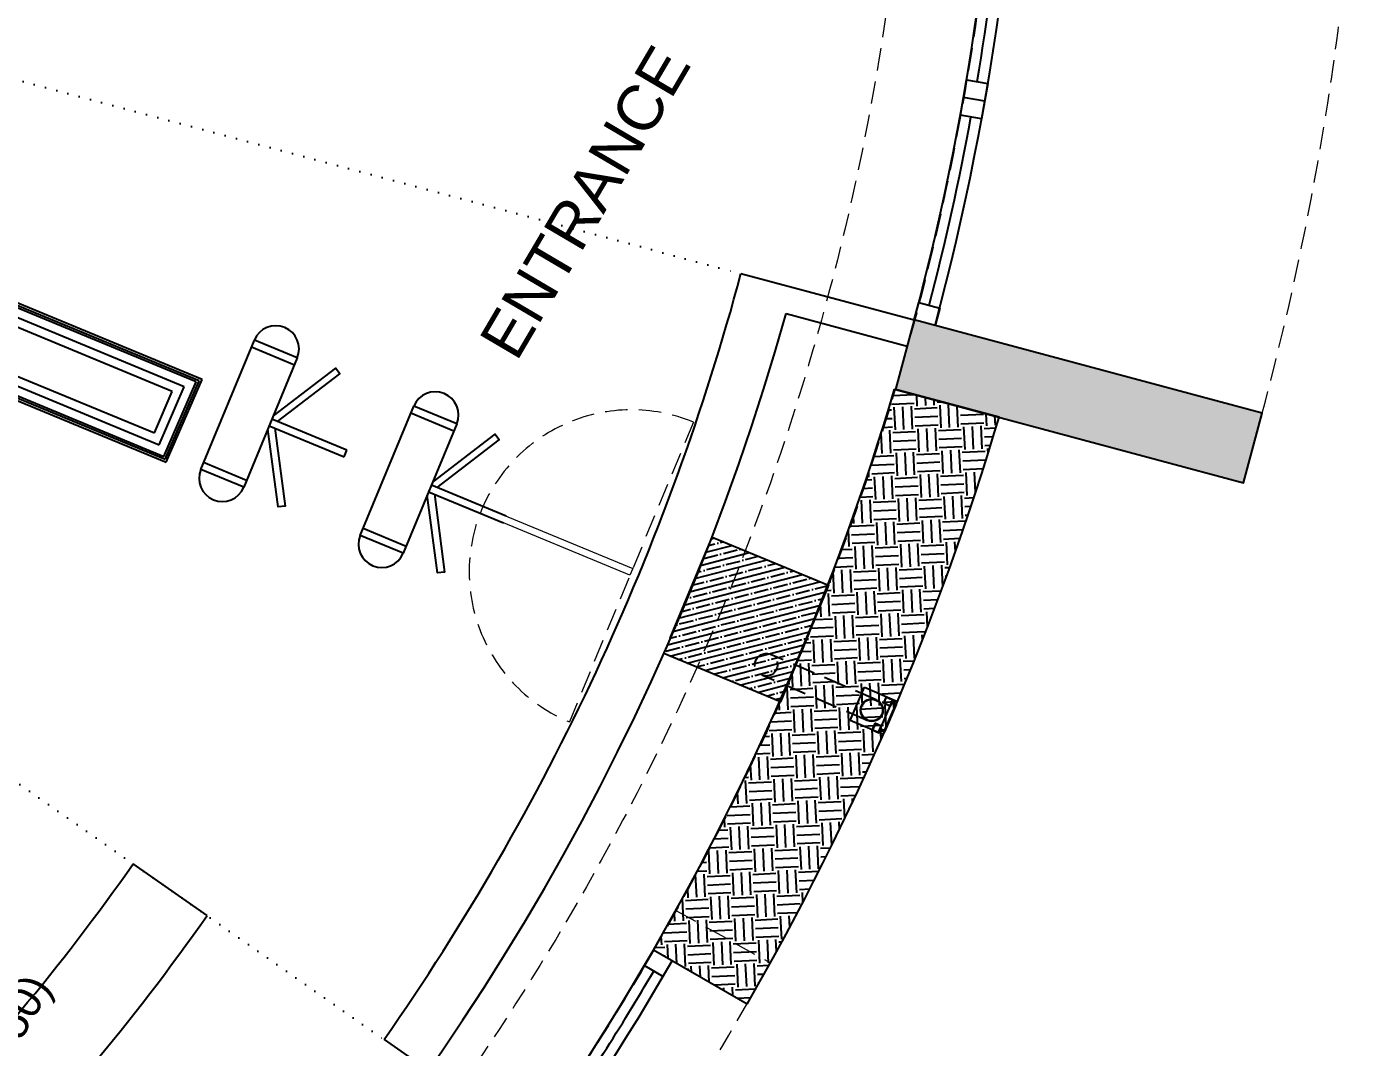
# Model space of a CAD drawing. Header units: millimetres. Extents: x 132785 to 150483, y 90225 to 103753.
# Drawn here: x 145768 to 146512, y 101464 to 102031 of the extents above; entities that cross this region are included whole.
import ezdxf

# ---------------------------------------------------------------- set-up
doc = ezdxf.new("R2010")
doc.units = ezdxf.units.MM
doc.linetypes.add('061-GZM-AP-100$0$HIDDEN', pattern=[0.375, 0.25, -0.125])
doc.linetypes.add('DOT', pattern=[6.35, 0, -6.35])
for name, color, linetype in [('061-GZM-AP-100$0$A-cam', 20, 'Continuous'), ('061-GZM-AP-100$0$A-cephe', 181, 'Continuous'), ('061-GZM-AP-100$0$A-earthwall', 4, 'Continuous'), ('061-GZM-AP-100$0$A-HATCH', 8, 'Continuous'), ('061-GZM-AP-100$0$A-tasiyici', 5, 'Continuous')]:
    doc.layers.add(name, color=color, linetype=linetype)
doc.layers.add('061-GZM-AP-100$0$A-kiris', color=252, linetype='Continuous', lineweight=0)
doc.styles.get("Standard").update_dxf_attribs({"font": 'arial.ttf'})

# ---------------------------------------------------------------- blocks, each defined once
blk = doc.blocks.new('061-GZM-AP-100$0$20-40-2')
at = {"color": 20, "ltscale": 2}
for points in [[(0, 0), (40, 0), (40, 40), (0, 40)], [(2, 2), (38, 2), (38, 38), (2, 38)]]:
    blk.add_lwpolyline(points, close=True, dxfattribs=at)
blk = doc.blocks.new('*U3')
at = {"color": 20, "ltscale": 0.2}
blk.add_lwpolyline([(-5.5, 25), (-4.3, 25), (-3.2, 23, -0.414221), (-3.4, 22.3), (-3.5, 22.2, 0.414228), (-3.6, 22), (-2.9, 20.8, 0.767327), (-2, 21), (-2, 25), (1.7, 25), (2, 25.2), (2.2, 25), (6, 25), (6, 21, 0.76731), (6.9, 20.8), (7.6, 22, 0.414194), (7.5, 22.2), (7.3, 22.3, -0.414213), (7.2, 23), (8.3, 25), (14, 25), (14, 15.2), (14.2, 15), (14, 14.7), (14, 2), (34, 2), (34, 4), (16, 4), (16, 25), (22, 25), (22, 27), (-5.5, 27)], format="xyb", close=True, dxfattribs=at)
at = {"color": 20}
blk.add_lwpolyline([(10, 20), (10, 0), (176, 0), (176, 20), (174, 20), (174, 2), (12, 2), (12, 20), (10, 20)], dxfattribs=at)
blk.add_lwpolyline([(12, 3.5), (14, 3.5), (14, 18.5), (12, 18.5)], close=True, dxfattribs=at)
blk = doc.blocks.new('061-GZM-AP-100$0$a')
at = {"layer": '061-GZM-AP-100$0$A-cephe'}
blk.add_line((0, 18), (0, 30), dxfattribs=at)
blk.add_lwpolyline([(-10, 30), (-10, 18), (10, 18), (10, 30)], close=True, dxfattribs=at)

msp = doc.modelspace()

# ---------------------------------------------------------------- hatches: boundary and pattern name
at = {"layer": '061-GZM-AP-100$0$A-HATCH'}
h = msp.add_hatch(dxfattribs=at)
h.set_pattern_fill('ANSI35', color=253, angle=22.51534, style=0)
h.set_pattern_definition([(67.51534, (144860.2734, 102242.716), (-5.867285, 2.428469), []), (67.51534, (144864.421, 102244.4354), (-5.867285, 2.428469), [7.9375, -1.5875, 0, -1.5875])])
h.paths.add_polyline_path([(146250.624, 101829.164), (146443.823, 101777.451), (146454.165, 101816.091), (146260.966, 101867.803)])
h.paths.add_polyline_path([(146250.402, 102657.013), (146501.525, 102724.373), (146511.888, 102685.739), (146260.765, 102618.379)])
h.paths.add_polyline_path([(145399.585, 103513.031), (145376.485, 103522.592), (145244.517, 103203.749), (145267.616, 103194.188)])
edge = h.paths.add_edge_path()
edge.add_line((145446.984, 103568.714), (145437.42, 103545.608))
edge.add_arc((144860.273, 102242.716), 1425, 412.017941, 426.107935, ccw=False)
edge.add_line((145737.239, 103365.906), (145494.528, 103060.608))
edge.add_line((145494.528, 103060.608), (145514.097, 103045.05))
edge.add_line((145514.097, 103045.05), (145772.367, 103369.918))
edge.add_arc((144860.273, 102242.716), 1450, 411.021405, 426.132205)
h = msp.add_hatch(dxfattribs=at)
h.set_pattern_fill('ANSI35', color=253, angle=-30.48466, style=0)
h.set_pattern_definition([(14.5153397, (166041.6173, -42033.8274), (-1.5915589, 6.14731163), []), (14.5153397, (166045.487, -42036.105), (-1.5915589, 6.14731163), [7.9375, -1.5875, 0, -1.5875])])
h.paths.add_polyline_path([(146213.433, 101720.523), (146186.662, 101655.844), (146121.983, 101682.615), (146148.754, 101747.294)])

# ---------------------------------------------------------------- linework, layer by layer
at = {"color": 253, "linetype": 'DOT'}
for p, q in [((145753.819, 102003.548), (146164.796, 101893.545)), ((145568.973, 101746.762), (145966.7, 101468.429))]:
    msp.add_line(p, q, dxfattribs=at)
at = {"color": 253, "ltscale": 12}
for p, q in [((145481.303, 101947.794), (145841.821, 101798.575)), ((145855.728, 101830.699), (145698.788, 101895.656)), ((145841.821, 101798.575), (145855.728, 101830.699))]:
    msp.add_line(p, q, dxfattribs=at)
at = {"color": 253}
for p, q in [((145483.766, 101941.363), (145844.455, 101792.074)), ((145484.377, 101939.757), (145845.113, 101790.449)), ((145484.986, 101938.152), (145845.771, 101788.823)), ((145862.335, 101833.376), (145705.307, 101898.369)), ((145863.987, 101834.045), (145706.933, 101899.049)), ((145865.639, 101834.714), (145708.557, 101899.73)), ((145849.121, 101828.022), (145692.243, 101892.954)), ((145659.121, 101879.606), (145839.187, 101805.077)), ((145864.938, 101784.839), (145894.653, 101856.633)), ((145893.085, 101852.844), (145916.924, 101842.978)), ((145918.492, 101846.766), (145894.653, 101856.633)), ((145918.492, 101846.766), (145888.776, 101774.972)), ((145844.455, 101792.074), (145862.335, 101833.376)), ((145845.113, 101790.449), (145863.987, 101834.045)), ((145845.771, 101788.823), (145865.639, 101834.714)), ((145839.187, 101805.077), (145849.121, 101828.022)), ((146260.736, 101826.276), (146249.022, 101825.731)), ((146308.072, 101813.787), (146250.091, 101829.306)), ((146262.617, 101820.007), (146262.337, 101826.028)), ((146267.375, 101820.228), (146267.165, 101824.736)), ((146272.132, 101820.449), (146271.993, 101823.444)), ((145953.455, 101748.202), (145983.17, 101819.995)), ((145981.602, 101816.207), (146005.441, 101806.34)), ((146007.009, 101810.129), (145983.17, 101819.995)), ((146248.419, 101817.756), (146246.577, 101817.671)), ((146260.958, 101821.518), (146248.271, 101820.928)), ((146250.521, 101806.73), (146249.931, 101819.416)), ((146255.279, 101806.951), (146254.688, 101819.637)), ((146260.036, 101807.173), (146259.446, 101819.859)), ((146273.791, 101818.937), (146261.105, 101818.347)), ((146276.486, 101822.241), (146273.644, 101822.109)), ((146275.894, 101807.911), (146275.303, 101820.597)), ((146280.651, 101808.132), (146280.061, 101820.818)), ((146285.409, 101808.354), (146284.867, 101819.998)), ((146286.601, 101819.534), (146286.478, 101819.528)), ((146299.385, 101815.361), (146286.699, 101814.771)), ((146301.267, 101809.092), (146300.959, 101815.691)), ((145904.399, 101812.717), (145902.869, 101809.021)), ((145902.869, 101809.021), (145944.448, 101791.812)), ((145945.978, 101795.508), (145904.399, 101812.717)), ((146007.009, 101810.129), (145977.294, 101738.335)), ((146248.862, 101808.242), (146243.573, 101807.996)), ((146248.64, 101812.999), (146245.084, 101812.834)), ((146274.013, 101814.18), (146261.327, 101813.59)), ((146274.234, 101809.423), (146261.548, 101808.832)), ((146268.556, 101794.855), (146267.965, 101807.542)), ((146273.313, 101795.077), (146272.722, 101807.763)), ((146299.607, 101810.604), (146286.921, 101810.013)), ((146289.171, 101795.815), (146288.58, 101808.501)), ((146293.928, 101796.036), (146293.338, 101808.723)), ((146298.685, 101796.258), (146298.095, 101808.944)), ((146306.265, 101807.735), (146299.755, 101807.432)), ((146306.024, 101809.313), (146305.787, 101814.398)), ((146243.183, 101793.674), (146242.652, 101805.076)), ((146247.94, 101793.896), (146247.35, 101806.582)), ((146261.696, 101805.661), (146249.009, 101805.07)), ((146261.917, 101800.903), (146249.231, 101800.313)), ((146263.798, 101794.634), (146263.208, 101807.32)), ((146287.068, 101806.842), (146274.382, 101806.251)), ((146287.29, 101802.084), (146274.603, 101801.494)), ((146304.802, 101802.899), (146299.976, 101802.675)), ((145944.448, 101791.812), (145945.978, 101795.508)), ((146262.139, 101796.146), (146249.452, 101795.555)), ((146251.702, 101781.357), (146251.112, 101794.043)), ((146256.46, 101781.579), (146255.869, 101794.265)), ((146261.217, 101781.8), (146260.627, 101794.486)), ((146274.973, 101793.565), (146262.286, 101792.974)), ((146287.511, 101797.327), (146274.825, 101796.736)), ((146277.075, 101782.538), (146276.485, 101795.225)), ((146281.832, 101782.76), (146281.242, 101795.446)), ((146286.59, 101782.981), (146285.999, 101795.667)), ((146300.345, 101794.746), (146287.659, 101794.155)), ((146303.32, 101798.063), (146300.197, 101797.918)), ((146301.981, 101793.74), (146301.857, 101796.406)), ((145890.344, 101778.761), (145866.505, 101788.628)), ((146249.821, 101787.627), (146237.135, 101787.036)), ((146249.6, 101792.384), (146238.399, 101791.863)), ((146275.194, 101788.808), (146262.508, 101788.217)), ((146300.567, 101789.989), (146287.88, 101789.398)), ((145888.776, 101774.972), (145864.938, 101784.839)), ((146237.504, 101779.107), (146234.108, 101778.949)), ((146235.845, 101780.619), (146235.701, 101783.697)), ((146250.043, 101782.869), (146237.357, 101782.279)), ((146239.607, 101768.08), (146239.016, 101780.767)), ((146244.364, 101768.302), (146243.774, 101780.988)), ((146249.121, 101768.523), (146248.531, 101781.21)), ((146262.877, 101780.288), (146250.191, 101779.698)), ((146275.415, 101784.05), (146262.729, 101783.46)), ((146264.979, 101769.261), (146264.389, 101781.948)), ((146269.737, 101769.483), (146269.146, 101782.169)), ((146274.494, 101769.704), (146273.903, 101782.391)), ((146288.249, 101781.469), (146275.563, 101780.879)), ((146299.281, 101785.161), (146288.102, 101784.641)), ((146290.352, 101770.443), (146289.761, 101783.129)), ((146295.045, 101772.045), (146294.519, 101783.35)), ((145992.916, 101776.08), (145991.386, 101772.384)), ((145991.386, 101772.384), (146032.966, 101755.174)), ((146034.495, 101758.87), (145992.916, 101776.08)), ((146237.726, 101774.35), (146232.463, 101774.105)), ((146263.098, 101775.531), (146250.412, 101774.94)), ((146263.32, 101770.773), (146250.633, 101770.183)), ((146288.471, 101776.712), (146275.785, 101776.121)), ((146288.692, 101771.954), (146276.006, 101771.364)), ((146237.947, 101769.592), (146230.799, 101769.26)), ((146232.268, 101755.025), (146231.678, 101767.711)), ((146237.026, 101755.247), (146236.435, 101767.933)), ((146250.781, 101767.011), (146238.095, 101766.421)), ((146252.884, 101755.985), (146252.293, 101768.671)), ((146257.641, 101756.206), (146257.05, 101768.892)), ((146262.398, 101756.428), (146261.808, 101769.114)), ((146276.154, 101768.192), (146263.467, 101767.602)), ((146276.375, 101763.435), (146263.689, 101762.845)), ((146278.256, 101757.166), (146277.666, 101769.852)), ((146283.013, 101757.387), (146282.423, 101770.073)), ((146287.771, 101757.609), (146287.18, 101770.295)), ((146294.051, 101769.025), (146288.84, 101768.783)), ((146292.442, 101764.183), (146289.061, 101764.026)), ((146227.511, 101754.804), (146227.304, 101759.261)), ((146251.002, 101762.254), (146238.316, 101761.663)), ((146251.224, 101757.497), (146238.538, 101756.906)), ((146245.545, 101742.929), (146244.955, 101755.616)), ((146250.302, 101743.151), (146249.712, 101755.837)), ((146276.596, 101758.678), (146263.91, 101758.087)), ((146266.16, 101743.889), (146265.57, 101756.575)), ((146270.918, 101744.11), (146270.327, 101756.797)), ((146275.675, 101744.332), (146275.084, 101757.018)), ((146289.43, 101756.097), (146276.744, 101755.506)), ((146290.814, 101759.34), (146289.283, 101759.268)), ((145977.294, 101738.335), (145953.455, 101748.202)), ((145978.862, 101742.123), (145955.023, 101751.99)), ((146224.93, 101741.97), (146224.492, 101751.383)), ((146238.685, 101753.735), (146225.999, 101753.144)), ((146238.907, 101748.977), (146226.22, 101748.387)), ((146240.788, 101742.708), (146240.197, 101755.394)), ((146264.058, 101754.916), (146251.372, 101754.325)), ((146264.279, 101750.158), (146251.593, 101749.568)), ((146288.061, 101751.265), (146276.966, 101750.749)), ((146239.128, 101744.22), (146226.442, 101743.629)), ((146228.692, 101729.431), (146228.102, 101742.117)), ((146233.449, 101729.653), (146232.859, 101742.339)), ((146238.207, 101729.874), (146237.616, 101742.56)), ((146251.962, 101741.639), (146239.276, 101741.048)), ((146264.501, 101745.401), (146251.814, 101744.81)), ((146254.065, 101730.612), (146253.474, 101743.298)), ((146258.822, 101730.834), (146258.231, 101743.52)), ((146263.579, 101731.055), (146262.989, 101743.741)), ((146277.335, 101742.82), (146264.648, 101742.229)), ((146286.383, 101746.42), (146277.187, 101745.991)), ((146279.437, 101731.793), (146278.847, 101744.479)), ((146283.859, 101739.224), (146283.604, 101744.701)), ((146226.811, 101735.7), (146218.599, 101735.318)), ((146226.59, 101740.458), (146220.401, 101740.17)), ((146252.184, 101736.881), (146239.497, 101736.291)), ((146277.556, 101738.063), (146264.87, 101737.472)), ((146277.778, 101733.305), (146265.091, 101732.715)), ((146216.596, 101716.154), (146216.023, 101728.475)), ((146227.032, 101730.943), (146216.776, 101730.466)), ((146221.354, 101716.376), (146220.763, 101729.062)), ((146226.111, 101716.597), (146225.52, 101729.283)), ((146239.866, 101728.362), (146227.18, 101727.772)), ((146252.405, 101732.124), (146239.719, 101731.534)), ((146241.969, 101717.335), (146241.378, 101730.022)), ((146246.726, 101717.557), (146246.136, 101730.243)), ((146251.484, 101717.778), (146250.893, 101730.465)), ((146265.239, 101729.543), (146252.553, 101728.953)), ((146267.341, 101718.516), (146266.751, 101731.203)), ((146272.099, 101718.738), (146271.508, 101731.424)), ((146276.819, 101719.746), (146276.266, 101731.646)), ((146280.657, 101730.261), (146277.925, 101730.134)), ((146214.715, 101722.424), (146213.694, 101722.376)), ((146240.088, 101723.605), (146227.402, 101723.014)), ((146240.309, 101718.847), (146227.623, 101718.257)), ((146265.46, 101724.786), (146252.774, 101724.195)), ((146265.682, 101720.028), (146252.996, 101719.438)), ((146264.76, 101705.683), (146264.17, 101718.369)), ((146278.898, 101725.411), (146278.147, 101725.376)), ((146214.937, 101717.666), (146211.817, 101717.521)), ((146214.015, 101703.32), (146213.425, 101716.007)), ((146227.771, 101715.085), (146215.084, 101714.495)), ((146229.873, 101704.059), (146229.283, 101716.745)), ((146234.63, 101704.28), (146234.04, 101716.966)), ((146239.388, 101704.501), (146238.797, 101717.188)), ((146253.143, 101716.266), (146240.457, 101715.676)), ((146253.365, 101711.509), (146240.678, 101710.918)), ((146255.246, 101705.24), (146254.655, 101717.926)), ((146260.003, 101705.461), (146259.412, 101718.147)), ((146275.924, 101717.327), (146265.829, 101716.857)), ((146274.114, 101712.475), (146266.051, 101712.099)), ((146209.258, 101703.099), (146208.93, 101710.15)), ((146227.992, 101710.328), (146215.306, 101709.737)), ((146228.213, 101705.571), (146215.527, 101704.98)), ((146217.777, 101690.782), (146217.187, 101703.468)), ((146222.535, 101691.003), (146221.944, 101703.69)), ((146227.292, 101691.225), (146226.702, 101703.911)), ((146253.586, 101706.752), (146240.9, 101706.161)), ((146243.15, 101691.963), (146242.559, 101704.649)), ((146247.907, 101692.184), (146247.317, 101704.871)), ((146252.665, 101692.406), (146252.074, 101705.092)), ((146266.42, 101704.171), (146253.734, 101703.58)), ((146272.284, 101707.622), (146266.272, 101707.342)), ((146268.329, 101697.299), (146267.932, 101705.83)), ((146215.896, 101697.051), (146203.448, 101696.472)), ((146215.675, 101701.808), (146205.414, 101701.331)), ((146241.047, 101702.99), (146228.361, 101702.399)), ((146241.269, 101698.232), (146228.583, 101697.642)), ((146266.641, 101699.413), (146253.955, 101698.823)), ((146201.92, 101690.044), (146201.807, 101692.455)), ((146216.118, 101692.294), (146203.431, 101691.703)), ((146205.682, 101677.505), (146205.091, 101690.191)), ((146210.439, 101677.726), (146209.848, 101690.413)), ((146215.196, 101677.948), (146214.606, 101690.634)), ((146228.952, 101689.713), (146216.265, 101689.122)), ((146241.49, 101693.475), (146228.804, 101692.884)), ((146231.054, 101678.686), (146230.464, 101691.372)), ((146235.811, 101678.908), (146235.221, 101691.594)), ((146240.569, 101679.129), (146239.978, 101691.815)), ((146254.324, 101690.894), (146241.638, 101690.303)), ((146266.863, 101694.656), (146254.177, 101694.065)), ((146256.427, 101679.867), (146255.836, 101692.553)), ((146261.184, 101680.089), (146260.593, 101692.775)), ((146265.489, 101690.024), (146265.351, 101692.996)), ((146203.801, 101683.774), (146198.103, 101683.509)), ((146203.579, 101688.532), (146200.125, 101688.371)), ((146229.173, 101684.955), (146216.487, 101684.365)), ((146254.546, 101686.136), (146241.859, 101685.546)), ((146254.767, 101681.379), (146242.081, 101680.789)), ((146204.022, 101679.017), (146196.06, 101678.646)), ((146198.343, 101664.45), (146197.753, 101677.136)), ((146203.101, 101664.671), (146202.51, 101677.357)), ((146216.856, 101676.436), (146204.17, 101675.845)), ((146229.395, 101680.198), (146216.708, 101679.608)), ((146218.958, 101665.409), (146218.368, 101678.096)), ((146223.716, 101665.631), (146223.125, 101678.317)), ((146228.473, 101665.852), (146227.883, 101678.538)), ((146242.228, 101677.617), (146229.542, 101677.026)), ((146244.331, 101666.59), (146243.74, 101679.277)), ((146249.088, 101666.812), (146248.498, 101679.498)), ((146253.846, 101667.033), (146253.255, 101679.719)), ((146260.896, 101678.486), (146254.915, 101678.208)), ((146193.586, 101664.228), (146193.225, 101671.98)), ((146217.077, 101671.679), (146204.391, 101671.088)), ((146217.299, 101666.921), (146204.613, 101666.331)), ((146242.45, 101672.86), (146229.764, 101672.269)), ((146242.671, 101668.102), (146229.985, 101667.512)), ((146241.75, 101653.756), (146241.159, 101666.443)), ((146258.929, 101673.627), (146255.136, 101673.45)), ((146256.942, 101668.767), (146255.358, 101668.693)), ((146191.005, 101651.394), (146190.414, 101664.081)), ((146191.926, 101665.74), (146190.508, 101665.674)), ((146204.76, 101663.159), (146192.074, 101662.569)), ((146206.863, 101652.132), (146206.272, 101664.819)), ((146211.62, 101652.354), (146211.029, 101665.04)), ((146216.377, 101652.575), (146215.787, 101665.262)), ((146230.133, 101664.34), (146217.446, 101663.75)), ((146230.354, 101659.583), (146217.668, 101658.992)), ((146232.235, 101653.314), (146231.645, 101666)), ((146236.993, 101653.535), (146236.402, 101666.221)), ((146255.505, 101665.521), (146242.819, 101664.931)), ((146253.585, 101660.664), (146243.04, 101660.173)), ((146186.247, 101651.173), (146186.046, 101655.497)), ((146204.982, 101658.402), (146192.295, 101657.811)), ((146205.203, 101653.644), (146192.517, 101653.054)), ((146194.767, 101638.856), (146194.176, 101651.542)), ((146199.524, 101639.077), (146198.934, 101651.763)), ((146204.282, 101639.299), (146203.691, 101651.985)), ((146230.576, 101654.826), (146217.889, 101654.235)), ((146220.139, 101640.037), (146219.549, 101652.723)), ((146224.897, 101640.258), (146224.306, 101652.944)), ((146229.654, 101640.48), (146229.064, 101653.166)), ((146243.409, 101652.244), (146230.723, 101651.654)), ((146242.866, 101642.359), (146247.601, 101653.385)), ((146251.543, 101655.802), (146243.262, 101655.416)), ((146245.491, 101641.658), (146244.921, 101653.904)), ((146249.793, 101651.67), (146249.679, 101654.125)), ((146192.886, 101645.125), (146181.157, 101644.579)), ((146192.664, 101649.882), (146183.351, 101649.449)), ((146218.037, 101651.063), (146205.351, 101650.473)), ((146218.258, 101646.306), (146205.572, 101645.716)), ((146243.631, 101647.487), (146230.945, 101646.897)), ((146180.569, 101636.606), (146177.45, 101636.46)), ((146178.909, 101638.118), (146178.845, 101639.5)), ((146193.107, 101640.368), (146180.421, 101639.777)), ((146182.671, 101625.579), (146182.081, 101638.265)), ((146187.429, 101625.8), (146186.838, 101638.487)), ((146192.186, 101626.022), (146191.595, 101638.708)), ((146205.941, 101637.787), (146193.255, 101637.196)), ((146218.48, 101641.549), (146205.794, 101640.958)), ((146208.044, 101626.76), (146207.453, 101639.446)), ((146212.801, 101626.981), (146212.211, 101639.668)), ((146217.558, 101627.203), (146216.968, 101639.889)), ((146231.314, 101638.968), (146218.627, 101638.377)), ((146243.852, 101642.73), (146231.166, 101642.139)), ((146233.416, 101627.941), (146232.826, 101640.627)), ((146238.174, 101628.162), (146237.583, 101640.849)), ((146242.619, 101635.081), (146242.34, 101641.07)), ((146244.591, 101639.586), (146244, 101639.558)), ((146180.79, 101631.848), (146175.196, 101631.588)), ((146206.163, 101633.029), (146193.476, 101632.439)), ((146231.535, 101634.21), (146218.849, 101633.62)), ((146231.757, 101629.453), (146219.07, 101628.862)), ((146181.012, 101627.091), (146172.92, 101626.714)), ((146175.333, 101612.524), (146174.742, 101625.21)), ((146180.09, 101612.745), (146179.5, 101625.431)), ((146193.845, 101624.51), (146181.159, 101623.919)), ((146206.384, 101628.272), (146193.698, 101627.681)), ((146195.948, 101613.483), (146195.357, 101626.169)), ((146200.705, 101613.705), (146200.115, 101626.391)), ((146205.463, 101613.926), (146204.872, 101626.612)), ((146219.218, 101625.691), (146206.532, 101625.1)), ((146221.32, 101614.664), (146220.73, 101627.35)), ((146226.078, 101614.886), (146225.487, 101627.572)), ((146230.835, 101615.107), (146230.245, 101627.793)), ((146238.862, 101626.605), (146231.904, 101626.281)), ((146236.676, 101621.736), (146232.126, 101621.524)), ((146170.575, 101612.302), (146170.175, 101620.898)), ((146194.067, 101619.752), (146181.381, 101619.162)), ((146194.288, 101614.995), (146181.602, 101614.405)), ((146219.439, 101620.934), (146206.753, 101620.343)), ((146219.661, 101616.176), (146206.975, 101615.586)), ((146213.982, 101601.609), (146213.392, 101614.295)), ((146218.739, 101601.83), (146218.149, 101614.517)), ((146234.468, 101616.865), (146232.347, 101616.767)), ((146168.916, 101613.814), (146166.74, 101613.713)), ((146167.994, 101599.468), (146167.404, 101612.155)), ((146181.75, 101611.233), (146169.063, 101610.643)), ((146183.852, 101600.206), (146183.262, 101612.893)), ((146188.61, 101600.428), (146188.019, 101613.114)), ((146193.367, 101600.649), (146192.776, 101613.336)), ((146207.122, 101612.414), (146194.436, 101611.824)), ((146207.344, 101607.657), (146194.657, 101607.066)), ((146209.225, 101601.387), (146208.634, 101614.074)), ((146232.495, 101613.595), (146219.809, 101613.005)), ((146230.741, 101608.746), (146220.03, 101608.247)), ((146163.237, 101599.247), (146162.929, 101605.858)), ((146181.971, 101606.476), (146169.285, 101605.885)), ((146182.193, 101601.718), (146169.506, 101601.128)), ((146171.756, 101586.93), (146171.166, 101599.616)), ((146176.514, 101587.151), (146175.923, 101599.837)), ((146181.271, 101587.373), (146180.681, 101600.059)), ((146207.565, 101602.899), (146194.879, 101602.309)), ((146197.129, 101588.111), (146196.538, 101600.797)), ((146201.886, 101588.332), (146201.296, 101601.018)), ((146206.644, 101588.554), (146206.053, 101601.24)), ((146220.399, 101600.318), (146207.713, 101599.728)), ((146228.476, 101603.873), (146220.251, 101603.49)), ((146222.419, 101591.058), (146221.911, 101601.978)), ((146226.761, 101600.211), (146226.668, 101602.199)), ((146169.875, 101593.199), (146157.189, 101592.608)), ((146169.654, 101597.956), (146158.785, 101597.45)), ((146195.026, 101599.137), (146182.34, 101598.547)), ((146195.248, 101594.38), (146182.562, 101593.789)), ((146220.62, 101595.561), (146207.934, 101594.97)), ((146157.558, 101584.679), (146152.234, 101584.432)), ((146155.899, 101586.191), (146155.665, 101591.21)), ((146170.097, 101588.442), (146157.411, 101587.851)), ((146159.661, 101573.653), (146159.07, 101586.339)), ((146164.418, 101573.874), (146163.828, 101586.561)), ((146169.175, 101574.096), (146168.585, 101586.782)), ((146182.931, 101585.861), (146170.244, 101585.27)), ((146195.469, 101589.623), (146182.783, 101589.032)), ((146185.033, 101574.834), (146184.443, 101587.52)), ((146189.791, 101575.055), (146189.2, 101587.742)), ((146194.548, 101575.277), (146193.957, 101587.963)), ((146208.303, 101587.042), (146195.617, 101586.451)), ((146220.842, 101590.804), (146208.156, 101590.213)), ((146210.406, 101576.015), (146209.815, 101588.701)), ((146215.163, 101576.236), (146214.573, 101588.923)), ((146219.521, 101585.034), (146219.33, 101589.144)), ((146157.78, 101579.922), (146149.734, 101579.548)), ((146183.152, 101581.103), (146170.466, 101580.513)), ((146208.525, 101582.284), (146195.838, 101581.694)), ((146208.746, 101577.527), (146196.06, 101576.936)), ((146147.565, 101560.376), (146146.974, 101573.062)), ((146158.001, 101575.165), (146147.21, 101574.662)), ((146152.322, 101560.597), (146151.732, 101573.284)), ((146157.08, 101560.819), (146156.489, 101573.505)), ((146170.835, 101572.584), (146158.149, 101571.993)), ((146183.374, 101576.346), (146170.687, 101575.755)), ((146172.938, 101561.557), (146172.347, 101574.243)), ((146177.695, 101561.779), (146177.104, 101574.465)), ((146182.452, 101562), (146181.862, 101574.686)), ((146196.208, 101573.765), (146183.521, 101573.174)), ((146198.31, 101562.738), (146197.72, 101575.424)), ((146203.067, 101562.96), (146202.477, 101575.646)), ((146207.825, 101563.181), (146207.234, 101575.867)), ((146214.429, 101574.613), (146208.894, 101574.355)), ((146212.011, 101569.733), (146209.115, 101569.598)), ((146145.684, 101566.645), (146142.949, 101566.518)), ((146171.056, 101567.826), (146158.37, 101567.236)), ((146171.278, 101563.069), (146158.592, 101562.479)), ((146196.429, 101569.007), (146183.743, 101568.417)), ((146196.65, 101564.25), (146183.964, 101563.66)), ((146190.972, 101549.683), (146190.381, 101562.369)), ((146195.729, 101549.904), (146195.138, 101562.59)), ((146209.569, 101564.851), (146209.337, 101564.841)), ((146140.227, 101547.321), (146139.636, 101560.007)), ((146145.905, 101561.888), (146140.36, 101561.63)), ((146144.984, 101547.542), (146144.393, 101560.228)), ((146158.739, 101559.307), (146146.053, 101558.716)), ((146160.842, 101548.28), (146160.251, 101560.967)), ((146165.599, 101548.502), (146165.009, 101561.188)), ((146170.356, 101548.723), (146169.766, 101561.409)), ((146184.112, 101560.488), (146171.426, 101559.897)), ((146184.333, 101555.731), (146171.647, 101555.14)), ((146186.214, 101549.461), (146185.624, 101562.148)), ((146207.929, 101561.597), (146196.798, 101561.079)), ((146205.45, 101556.714), (146197.02, 101556.321)), ((146133.81, 101548.611), (146133.336, 101548.589)), ((146135.469, 101547.099), (146135.237, 101552.087)), ((146158.961, 101554.55), (146146.274, 101553.959)), ((146159.182, 101549.792), (146146.496, 101549.202)), ((146148.746, 101535.004), (146148.155, 101547.69)), ((146153.503, 101535.225), (146152.913, 101547.911)), ((146158.261, 101535.446), (146157.67, 101548.133)), ((146184.555, 101550.973), (146171.868, 101550.383)), ((146174.119, 101536.185), (146173.528, 101548.871)), ((146178.876, 101536.406), (146178.285, 101549.092)), ((146183.633, 101536.627), (146183.043, 101549.314)), ((146197.389, 101548.392), (146184.702, 101547.802)), ((146202.948, 101551.829), (146197.241, 101551.564)), ((146199.158, 101544.513), (146198.901, 101550.052)), ((146132.888, 101534.265), (146132.309, 101546.709)), ((146146.644, 101546.03), (146133.957, 101545.44)), ((146146.865, 101541.273), (146134.179, 101540.682)), ((146172.016, 101547.211), (146159.33, 101546.621)), ((146172.237, 101542.454), (146159.551, 101541.863)), ((146197.61, 101543.635), (146184.924, 101543.044)), ((146134.548, 101532.753), (146124.305, 101532.277)), ((146128.131, 101534.044), (146127.913, 101538.734)), ((146147.086, 101536.515), (146134.4, 101535.925)), ((146136.65, 101521.727), (146136.06, 101534.413)), ((146141.408, 101521.948), (146140.817, 101534.634)), ((146146.165, 101522.17), (146145.574, 101534.856)), ((146159.92, 101533.934), (146147.234, 101533.344)), ((146172.459, 101537.697), (146159.773, 101537.106)), ((146162.023, 101522.908), (146161.432, 101535.594)), ((146166.78, 101523.129), (146166.19, 101535.815)), ((146171.537, 101523.351), (146170.947, 101536.037)), ((146185.293, 101535.115), (146172.607, 101534.525)), ((146196.163, 101538.8), (146185.145, 101538.287)), ((146187.395, 101524.089), (146186.805, 101536.775)), ((146191.856, 101530.685), (146191.562, 101536.997)), ((146120.792, 101520.989), (146120.574, 101525.679)), ((146134.769, 101527.996), (146122.083, 101527.406)), ((146160.142, 101529.177), (146147.455, 101528.587)), ((146185.514, 101530.358), (146172.828, 101529.768)), ((146185.736, 101525.601), (146173.049, 101525.01)), ((146168.174, 101488.066), (146116.204, 101518.052)), ((146122.452, 101519.477), (146116.876, 101519.217)), ((146134.991, 101523.239), (146122.304, 101522.648)), ((146124.326, 101513.366), (146123.964, 101521.136)), ((146129.225, 101510.539), (146128.721, 101521.358)), ((146134.069, 101508.893), (146133.479, 101521.579)), ((146147.825, 101520.658), (146135.138, 101520.067)), ((146160.363, 101524.42), (146147.677, 101523.829)), ((146149.927, 101509.631), (146149.337, 101522.317)), ((146154.684, 101509.852), (146154.094, 101522.539)), ((146159.442, 101510.074), (146158.851, 101522.76)), ((146173.197, 101521.839), (146160.511, 101521.248)), ((146175.3, 101510.812), (146174.709, 101523.498)), ((146180.057, 101511.033), (146179.466, 101523.72)), ((146184.539, 101517.168), (146184.224, 101523.941)), ((146187.448, 101522.502), (146185.883, 101522.429)), ((146122.673, 101514.719), (146122.032, 101514.689)), ((146148.046, 101515.9), (146135.36, 101515.31)), ((146148.267, 101511.143), (146135.581, 101510.552)), ((146173.419, 101517.081), (146160.732, 101516.491)), ((146173.64, 101512.324), (146160.954, 101511.733)), ((146163.204, 101497.535), (146162.613, 101510.222)), ((146167.961, 101497.757), (146167.371, 101510.443)), ((146172.719, 101497.978), (146172.128, 101510.664)), ((146135.729, 101507.381), (146134.776, 101507.337)), ((146137.39, 101505.828), (146137.241, 101509.04)), ((146142.29, 101503.001), (146141.998, 101509.262)), ((146147.189, 101500.174), (146146.755, 101509.483)), ((146161.101, 101508.562), (146148.415, 101507.971)), ((146161.323, 101503.805), (146148.637, 101503.214)), ((146180.284, 101509.455), (146173.788, 101509.152)), ((146177.553, 101504.56), (146174.009, 101504.395)), ((146161.544, 101499.047), (146150.068, 101498.513)), ((146155.354, 101495.463), (146155.275, 101497.166)), ((146160.253, 101492.636), (146160.032, 101497.388)), ((146172.947, 101496.4), (146161.692, 101495.876)), ((146174.798, 101499.664), (146174.231, 101499.638)), ((146170.15, 101491.502), (146162.812, 101491.16))]:
    msp.add_line(p, q, dxfattribs=at)
at = {"color": 7}
for p, q in [((146164.796, 101893.545), (146260.967, 101867.804)), ((146189.818, 101871.32), (146257.088, 101853.314)), ((145966.7, 101468.429), (145991.279, 101451.229))]:
    msp.add_line(p, q, dxfattribs=at)
at = {"color": 253, "linetype": '061-GZM-AP-100$0$HIDDEN', "lineweight": 0, "ltscale": 50}
msp.add_line((146138.364, 101811.076), (146069.526, 101644.759), dxfattribs=at)
at = {"color": 253, "lineweight": 0}
for p, q in [((146021.552, 101764.185), (146104.71, 101729.766)), ((146103.18, 101726.07), (146020.022, 101760.489)), ((146104.71, 101729.766), (146103.18, 101726.07))]:
    msp.add_line(p, q, dxfattribs=at)
msp.add_line((145868.383, 101537.232), (145827.418, 101565.9))
at = {"color": 253}
for points in [[(145907.6, 101811.392), (145942.132, 101837.905), (145939.696, 101841.077), (145905.164, 101814.565)], [(145906.07, 101807.696), (145911.764, 101764.535), (145907.798, 101764.011), (145902.104, 101807.173)], [(145996.117, 101774.755), (146030.649, 101801.267), (146028.213, 101804.44), (145993.681, 101777.928)], [(145994.587, 101771.059), (146000.281, 101727.897), (145996.316, 101727.374), (145990.622, 101770.536)], [(146125.521, 101691.163), (146148.754, 101747.294), (146213.433, 101720.523), (146186.662, 101655.844), (146121.983, 101682.615), (146122.629, 101684.176)]]:
    msp.add_lwpolyline(points, dxfattribs=at)
at = {"color": 253, "linetype": '061-GZM-AP-100$0$HIDDEN', "ltscale": 50}
for points in [[(146239.844, 101656.989), (146181.268, 101682.148)], [(146234.911, 101645.504), (146176.335, 101670.662)]]:
    msp.add_lwpolyline(points, dxfattribs=at)
msp.add_circle((146178.802, 101676.405), 6.25, dxfattribs=at)
at = {"color": 253}
for radius in [6.25, 6.05]:
    msp.add_circle((146237.377, 101651.247), radius, dxfattribs=at)
at = {"color": 7}
for radius, start, end in [(1350.444, 325.01534, 345.015375), (1380.444, 230.015262, 344.392782), (1180.444, 305.01534, 325.01534), (1230.444, 305.01534, 325.01534)]:
    msp.add_arc((144860.273, 102242.716), radius, start, end, dxfattribs=at)
at = {"color": 253}
for centre, radius, start, end in [((145906.572, 101851.699), 12.9, 337.515341, 157.515341), ((145995.09, 101815.062), 12.9, 337.515341, 157.515341), ((144860.273, 102242.716), 1450, 330.01534, 343.434566), ((144860.273, 102242.716), 1510, 330.01534, 343.497393), ((145876.857, 101779.906), 12.9, 157.515341, 337.515341), ((145965.374, 101743.269), 12.9, 157.515341, 337.515341)]:
    msp.add_arc(centre, radius, start, end, dxfattribs=at)
at = {"color": 253, "linetype": '061-GZM-AP-100$0$HIDDEN', "lineweight": 0, "ltscale": 50}
msp.add_arc((146103.945, 101727.918), 90, 67.515341, 247.515341, dxfattribs=at)
at = {"layer": '061-GZM-AP-100$0$A-cam', "color": 253}
for start, end in [(350.408858, 354.621822), (345.408858, 349.621822), (325.408858, 329.621822)]:
    msp.add_arc((144860.273, 102242.716), 1456, start, end, dxfattribs=at)
at = {"layer": '061-GZM-AP-100$0$A-cephe', "color": 253}
for p, q in [((146272.558, 101864.701), (146260.967, 101867.804)), ((146126.598, 101512.055), (146116.204, 101518.051))]:
    msp.add_line(p, q, dxfattribs=at)
for points in [[(146260.966, 101867.803), (146263.552, 101877.463), (146275.144, 101874.361), (146272.558, 101864.701)], [(146116.204, 101518.052), (146111.207, 101509.391), (146121.601, 101503.393), (146126.598, 101512.055)]]:
    msp.add_lwpolyline(points, dxfattribs=at)
for radius, start, end in [(1450, 345.01534, 15.01534), (1462, 345.01534, 15.01534), (1450, 300.01534, 330.01534), (1462, 300.01534, 330.01534)]:
    msp.add_arc((144860.273, 102242.716), radius, start, end, dxfattribs=at)
at = {"layer": '061-GZM-AP-100$0$A-earthwall', "color": 253}
for p, q in [((146225.391, 101645.511), (146233.284, 101663.888)), ((146233.284, 101663.888), (146233.284, 101663.888)), ((146233.284, 101663.888), (146251.661, 101655.995)), ((146243.768, 101637.619), (146225.391, 101645.511))]:
    msp.add_line(p, q, dxfattribs=at)
at = {"layer": '061-GZM-AP-100$0$A-kiris', "color": 253, "linetype": '061-GZM-AP-100$0$HIDDEN', "ltscale": 50}
msp.add_line((146128.66, 101540.082), (146181.145, 101511.007), dxfattribs=at)
for radius in [1450, 1400]:
    msp.add_circle((144860.273, 102242.716), radius, dxfattribs=at)
for radius, start, end in [(1650, 345.01534, 15.01534), (1510, 299.01534, 331.01534)]:
    msp.add_arc((144860.273, 102242.716), radius, start, end, dxfattribs=at)
at = {"layer": '061-GZM-AP-100$0$A-tasiyici', "color": 253}
msp.add_lwpolyline([(146250.624, 101829.164), (146443.823, 101777.451), (146454.165, 101816.091), (146260.966, 101867.803)], close=True, dxfattribs=at)

# ---------------------------------------------------------------- block references
at = {"color": 253, "xscale": 0.1, "yscale": 0.1, "zscale": 0.1}
for name, p, rotation in [('*U3', (146244.044, 101638.262), 66.75636647676771), ('061-GZM-AP-100$0$20-40-2', (146239.19, 101643.938), 246.7563664767677)]:
    msp.add_blockref(name, p, dxfattribs=dict(at, rotation=rotation))
at = {"color": 253, "extrusion": (0, 0, -1), "xscale": 0.1, "yscale": 0.1, "zscale": -0.1}
for name, p, rotation in [('*U3', (-146251.385, 101655.352), 293.2436335232322), ('061-GZM-AP-100$0$20-40-2', (-146243.926, 101654.964), 113.2436335232323)]:
    msp.add_blockref(name, p, dxfattribs=dict(at, rotation=rotation))
at = {"layer": '061-GZM-AP-100$0$A-cephe', "color": 253, "extrusion": (0, 0, -1), "zscale": -1, "rotation": 279.9846602319068}
msp.add_blockref('061-GZM-AP-100$0$a', (-146317.858, 101986.107), dxfattribs=at)

# ---------------------------------------------------------------- texts
at = {"color": 253, "attachment_point": 1, "rotation": 59.51534}
for s, width, insert, char_height in [('ENTRANCE', 259.10859, (146018.658, 101856.805), 25), ('SHOWCASE (400*50)', 670.8921, (145644.274, 101296.858), 17.5)]:
    msp.add_mtext_dynamic_manual_height_columns(s, width=width, gutter_width=12.5, heights=[0], dxfattribs=dict(at, insert=insert, char_height=char_height))

doc.saveas('drawing.dxf')
